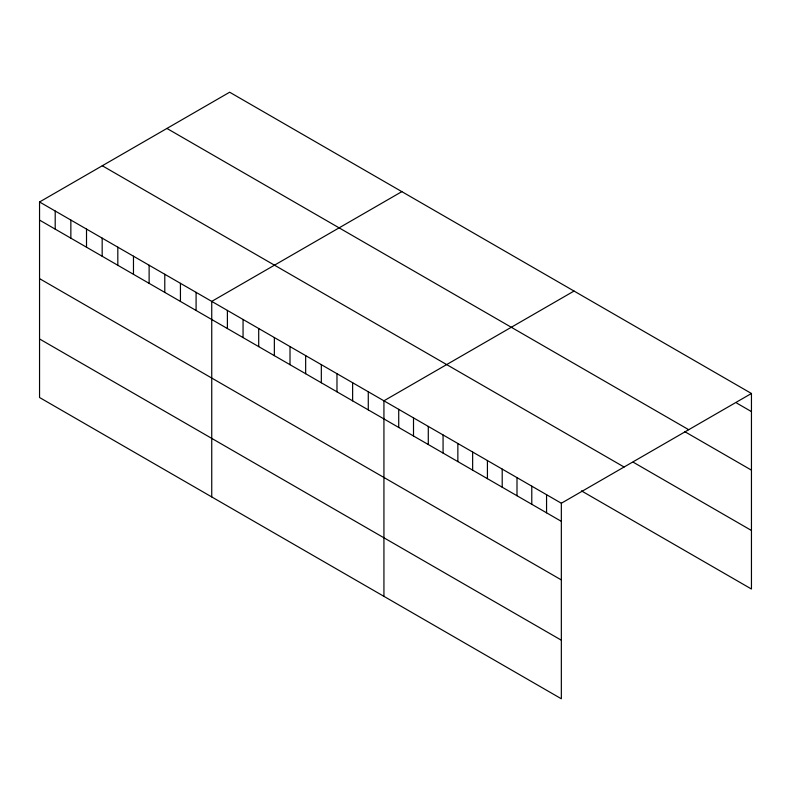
<?xml version="1.0" encoding="UTF-8"?>
<svg xmlns="http://www.w3.org/2000/svg" width="791" height="791" viewBox="0 0 791 791"><rect width="100%" height="100%" fill="white"/><g stroke="black" fill="none" stroke-linecap="round" stroke-linejoin="round"><path stroke-width="1.19" d="M39.55 201.982L561.343 503.234L561.343 698.779L39.55 397.517L39.55 201.982L229.657 92.221L751.45 393.483L751.45 589.018L581.434 490.865M401.848 191.64L211.741 301.391L211.741 496.936M574.039 291.048L383.932 400.81L383.932 596.355M561.343 503.234L751.45 393.483M736.668 403.054L751.45 411.597M166.921 128.439L688.714 429.701M684.917 431.738L751.45 470.141M633.176 462.181L751.45 530.474M102.286 165.754L624.079 467.016M39.55 220.096L561.343 521.348M39.55 278.64L561.343 579.902M39.55 338.973L561.343 640.226M546.561 494.701L546.561 512.815M531.779 486.158L531.779 504.272M516.998 477.626L516.998 495.739M502.206 469.093L502.206 487.207M487.424 460.56L487.424 478.674M472.642 452.017L472.642 470.131M457.86 443.484L457.86 461.598M443.069 434.951L443.069 453.065M428.287 426.418L428.287 444.532M413.505 417.875L413.505 435.989M398.723 409.343L398.723 427.456M368.28 391.772L368.28 409.886M352.628 382.735L352.628 400.849M336.976 373.698L336.976 391.812M321.324 364.661L321.324 382.775M305.662 355.614L305.662 373.728M290.01 346.577L290.01 364.691M274.358 337.539L274.358 355.653M258.706 328.502L258.706 346.616M243.055 319.465L243.055 337.579M227.393 310.428L227.393 328.542M196.089 292.354L196.089 310.468M180.437 283.316L180.437 301.43M164.785 274.279L164.785 292.393M149.123 265.242L149.123 283.356M133.471 256.205L133.471 274.319M117.819 247.168L117.819 265.282M102.168 238.131L102.168 256.244M86.516 229.093L86.516 247.207M70.854 220.056L70.854 238.17M55.202 211.019L55.202 229.133"/></g></svg>
